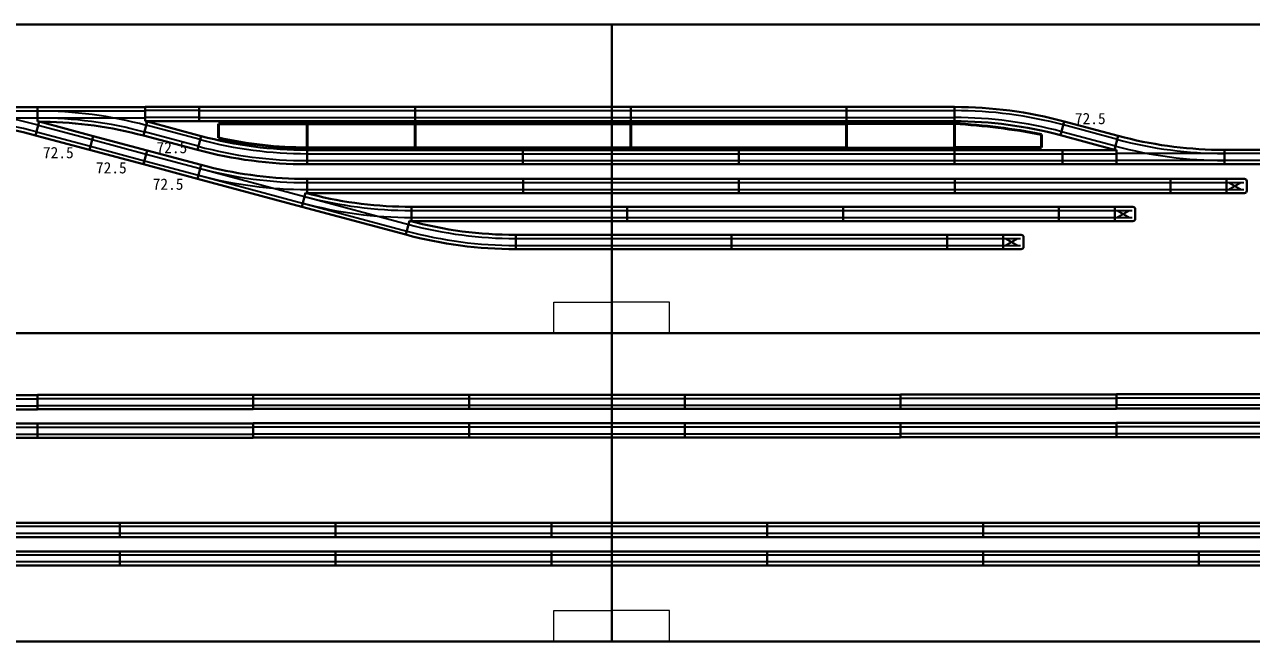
# Model space of a CAD drawing. Units: millimetres, scale not verified. Extents: x -3771 to 6012, y -4101 to 3321.
# Drawn here: x 450 to 2042, y -4101 to -3301 of the extents above; entities that cross this region are included whole.
import ezdxf
from ezdxf.enums import TextEntityAlignment as Align

# ---------------------------------------------------------------- set-up
doc = ezdxf.new("R2010")
doc.units = ezdxf.units.MM
doc.header["$LTSCALE"] = 8
for name, color, linetype, lineweight in [('0-0', 7, 'Continuous', 40), ('0-4', 7, 'Continuous', 40), ('0-7', 6, 'Continuous', 40), ('0-8', 7, 'Continuous', 40)]:
    doc.layers.add(name, color=color, linetype=linetype, lineweight=lineweight)
doc.styles.add('ＭＳ ゴシック', font='')
doc.styles.get('ＭＳ ゴシック').set_extended_font_data('MS Gothic')

msp = doc.modelspace()

# ---------------------------------------------------------------- linework, layer by layer
at = {"layer": '0-0'}
for p, q in [((573.724, -3946.717), (293.724, -3946.717)), ((853.724, -3946.717), (573.724, -3946.717)), ((573.724, -3965.217), (573.724, -3946.717)), ((573.724, -3965.217), (573.724, -3946.717)), ((1133.724, -3946.717), (853.724, -3946.717)), ((853.724, -3965.217), (853.724, -3946.717)), ((853.724, -3965.217), (853.724, -3946.717)), ((1413.724, -3946.717), (1133.724, -3946.717)), ((1133.724, -3965.217), (1133.724, -3946.717)), ((1133.724, -3965.217), (1133.724, -3946.717)), ((1693.724, -3946.717), (1413.724, -3946.717)), ((1413.724, -3965.217), (1413.724, -3946.717)), ((1413.724, -3965.217), (1413.724, -3946.717)), ((1973.724, -3946.717), (1693.724, -3946.717)), ((1693.724, -3965.217), (1693.724, -3946.717)), ((1693.724, -3965.217), (1693.724, -3946.717)), ((2253.724, -3946.717), (1973.724, -3946.717)), ((1973.724, -3965.217), (1973.724, -3946.717)), ((1973.724, -3965.217), (1973.724, -3946.717)), ((573.724, -3965.217), (293.724, -3965.217)), ((853.724, -3965.217), (573.724, -3965.217)), ((1133.724, -3965.217), (853.724, -3965.217)), ((1413.724, -3965.217), (1133.724, -3965.217)), ((1693.724, -3965.217), (1413.724, -3965.217)), ((1973.724, -3965.217), (1693.724, -3965.217)), ((2253.724, -3965.217), (1973.724, -3965.217)), ((573.724, -3983.717), (293.724, -3983.717)), ((853.724, -3983.717), (573.724, -3983.717)), ((573.724, -4002.217), (573.724, -3983.717)), ((573.724, -4002.217), (573.724, -3983.717)), ((1133.724, -3983.717), (853.724, -3983.717)), ((853.724, -4002.217), (853.724, -3983.717)), ((853.724, -4002.217), (853.724, -3983.717)), ((1413.724, -3983.717), (1133.724, -3983.717)), ((1133.724, -4002.217), (1133.724, -3983.717)), ((1133.724, -4002.217), (1133.724, -3983.717)), ((1693.724, -3983.717), (1413.724, -3983.717)), ((1413.724, -4002.217), (1413.724, -3983.717)), ((1413.724, -4002.217), (1413.724, -3983.717)), ((1973.724, -3983.717), (1693.724, -3983.717)), ((1693.724, -4002.217), (1693.724, -3983.717)), ((1693.724, -4002.217), (1693.724, -3983.717)), ((2253.724, -3983.717), (1973.724, -3983.717)), ((1973.724, -4002.217), (1973.724, -3983.717)), ((1973.724, -4002.217), (1973.724, -3983.717)), ((573.724, -4002.217), (293.724, -4002.217)), ((853.724, -4002.217), (573.724, -4002.217)), ((1133.724, -4002.217), (853.724, -4002.217)), ((1413.724, -4002.217), (1133.724, -4002.217)), ((1693.724, -4002.217), (1413.724, -4002.217)), ((1973.724, -4002.217), (1693.724, -4002.217)), ((2253.724, -4002.217), (1973.724, -4002.217))]:
    msp.add_line(p, q, dxfattribs=at)
at = {"layer": '0-0', "color": 2, "lineweight": 35}
for p, q in [((573.724, -3951.467), (293.724, -3951.467)), ((573.724, -3960.467), (293.724, -3960.467)), ((853.724, -3951.467), (573.724, -3951.467)), ((853.724, -3960.467), (573.724, -3960.467)), ((1133.724, -3951.467), (853.724, -3951.467)), ((1133.724, -3960.467), (853.724, -3960.467)), ((1413.724, -3951.467), (1133.724, -3951.467)), ((1413.724, -3960.467), (1133.724, -3960.467)), ((1693.724, -3951.467), (1413.724, -3951.467)), ((1693.724, -3960.467), (1413.724, -3960.467)), ((1973.724, -3951.467), (1693.724, -3951.467)), ((1973.724, -3960.467), (1693.724, -3960.467)), ((2253.724, -3951.467), (1973.724, -3951.467)), ((2253.724, -3960.467), (1973.724, -3960.467)), ((573.724, -3988.467), (293.724, -3988.467)), ((853.724, -3988.467), (573.724, -3988.467)), ((1133.724, -3988.467), (853.724, -3988.467)), ((1413.724, -3988.467), (1133.724, -3988.467)), ((1693.724, -3988.467), (1413.724, -3988.467)), ((1973.724, -3988.467), (1693.724, -3988.467)), ((2253.724, -3988.467), (1973.724, -3988.467))]:
    msp.add_line(p, q, dxfattribs=at)
msp.add_lwpolyline([(3933.724, -3997.467), (3653.724, -3997.467), (3373.724, -3997.467), (3093.724, -3997.467), (2813.724, -3997.467), (2533.724, -3997.467), (2253.724, -3997.467), (1973.724, -3997.467), (1693.724, -3997.467), (1413.724, -3997.467), (1133.724, -3997.467), (853.724, -3997.467), (573.724, -3997.467), (293.724, -3997.467)], dxfattribs=at)
at = {"layer": '0-4'}
for p, q in [((326.794, -3407.584), (466.794, -3407.584)), ((466.794, -3426.084), (466.794, -3407.584)), ((466.794, -3426.084), (466.794, -3407.584)), ((466.794, -3426.4), (466.794, -3407.9)), ((466.794, -3407.9), (606.794, -3407.9)), ((606.743, -3407.452), (606.743, -3425.952)), ((676.743, -3407.452), (606.743, -3407.452)), ((676.743, -3425.952), (676.743, -3407.452)), ((676.743, -3407.452), (956.743, -3407.452)), ((676.743, -3425.952), (676.743, -3407.452)), ((676.743, -3407.452), (676.743, -3425.952)), ((956.743, -3425.952), (956.743, -3407.452)), ((956.743, -3407.452), (1236.743, -3407.452)), ((956.743, -3425.952), (956.743, -3407.452)), ((1236.743, -3425.952), (1236.743, -3407.452)), ((1236.743, -3407.452), (1516.743, -3407.452)), ((1236.743, -3425.952), (1236.743, -3407.452)), ((1516.743, -3425.952), (1516.743, -3407.452)), ((1516.743, -3425.952), (1516.743, -3407.452)), ((1516.743, -3407.452), (1516.743, -3425.952)), ((1516.743, -3407.452), (1656.743, -3407.452)), ((1656.743, -3407.452), (1656.743, -3425.952)), ((1656.743, -3407.452), (1656.743, -3425.952)), ((469.188, -3426.4), (464.4, -3444.269)), ((464.4, -3444.269), (469.188, -3426.4)), ((469.188, -3426.4), (464.4, -3444.269)), ((469.188, -3426.4), (466.794, -3426.084)), ((466.794, -3426.4), (475.164, -3426.532)), ((469.188, -3426.4), (539.218, -3445.164)), ((604.299, -3444.269), (609.087, -3426.4)), ((609.188, -3426.715), (604.4, -3444.584)), ((676.743, -3425.952), (606.743, -3425.952)), ((609.188, -3426.715), (606.794, -3426.4)), ((679.117, -3445.164), (609.087, -3426.4)), ((676.743, -3425.952), (956.743, -3425.952)), ((956.743, -3425.952), (1236.743, -3425.952)), ((1236.743, -3425.952), (1516.743, -3425.952)), ((1516.743, -3425.952), (1656.743, -3425.952)), ((1799.158, -3426.201), (1794.37, -3444.071)), ((1799.158, -3426.201), (1794.37, -3444.071)), ((1799.158, -3426.201), (1794.37, -3444.071)), ((1869.188, -3444.965), (1799.158, -3426.201)), ((464.4, -3444.269), (534.43, -3463.034)), ((539.218, -3445.164), (534.43, -3463.034)), ((539.218, -3445.164), (534.43, -3463.034)), ((539.218, -3445.164), (609.248, -3463.928)), ((674.329, -3463.034), (604.299, -3444.269)), ((674.329, -3463.034), (679.117, -3445.164)), ((674.329, -3463.034), (679.117, -3445.164)), ((1864.4, -3462.835), (1794.37, -3444.071)), ((1864.4, -3462.835), (1869.188, -3444.965)), ((1869.188, -3444.965), (1864.4, -3462.835)), ((534.43, -3463.034), (604.46, -3481.798)), ((609.248, -3463.928), (604.46, -3481.798)), ((609.248, -3463.928), (604.46, -3481.798)), ((609.248, -3463.928), (679.277, -3482.693)), ((816.744, -3481.783), (816.744, -3463.283)), ((956.744, -3463.283), (816.744, -3463.283)), ((816.744, -3481.783), (816.744, -3463.283)), ((816.744, -3463.283), (1096.744, -3463.283)), ((816.744, -3463.283), (816.744, -3481.783)), ((1096.744, -3463.283), (1096.744, -3481.783)), ((1096.744, -3463.283), (1376.744, -3463.283)), ((1096.744, -3463.283), (1096.744, -3481.783)), ((1376.744, -3463.283), (1376.744, -3481.783)), ((1376.744, -3463.283), (1656.744, -3463.283)), ((1376.744, -3463.283), (1376.744, -3481.783)), ((1656.744, -3463.283), (1656.744, -3481.783)), ((1656.744, -3463.283), (1656.744, -3481.783)), ((1656.744, -3463.283), (1656.744, -3481.783)), ((1656.744, -3463.283), (1796.744, -3463.283)), ((1796.744, -3463.283), (1796.744, -3481.783)), ((1796.744, -3463.283), (1796.744, -3481.783)), ((1796.744, -3463.283), (1866.744, -3463.283)), ((1796.744, -3463.283), (1796.744, -3481.783)), ((1864.4, -3462.835), (1866.794, -3463.15)), ((1866.743, -3481.452), (1866.743, -3462.952)), ((1866.794, -3463.15), (1866.794, -3481.65)), ((1866.794, -3463.15), (1866.794, -3481.65)), ((2006.794, -3463.15), (1998.425, -3463.018)), ((2286.794, -3463.084), (2006.794, -3463.084)), ((2006.794, -3481.584), (2006.794, -3463.084)), ((2006.794, -3463.15), (2006.794, -3481.65)), ((2006.794, -3463.15), (2006.794, -3481.65)), ((604.46, -3481.798), (674.489, -3500.562)), ((679.277, -3482.693), (674.489, -3500.562)), ((679.277, -3482.693), (674.489, -3500.562)), ((679.277, -3482.693), (687.396, -3484.731)), ((816.744, -3481.783), (1096.744, -3481.783)), ((1096.744, -3481.783), (1376.744, -3481.783)), ((1376.744, -3481.783), (1656.744, -3481.783)), ((1656.744, -3481.783), (1796.744, -3481.783)), ((1796.744, -3481.783), (1866.744, -3481.783)), ((2006.794, -3481.65), (1866.794, -3481.65)), ((2286.794, -3481.584), (2006.794, -3481.584)), ((674.489, -3500.562), (809.719, -3536.797)), ((816.901, -3519.243), (816.901, -3500.743)), ((816.901, -3500.743), (1096.901, -3500.743)), ((816.901, -3500.743), (816.901, -3519.243)), ((1096.901, -3500.743), (1096.901, -3519.243)), ((1096.901, -3500.743), (1376.901, -3500.743)), ((1096.901, -3500.743), (1096.901, -3519.243)), ((1376.901, -3500.743), (1376.901, -3519.243)), ((1376.901, -3500.743), (1656.901, -3500.743)), ((1376.901, -3500.743), (1376.901, -3519.243)), ((1656.901, -3500.743), (1936.901, -3500.743)), ((1656.901, -3500.743), (1656.901, -3519.243)), ((1936.901, -3500.743), (1936.901, -3519.243)), ((1936.901, -3500.743), (1936.901, -3519.243)), ((1936.901, -3500.743), (2032.901, -3500.743)), ((2009.401, -3500.743), (2009.401, -3519.243)), ((2035.901, -3503.743), (2035.901, -3516.243)), ((814.507, -3518.927), (809.719, -3536.797)), ((809.719, -3536.797), (814.507, -3518.927)), ((814.507, -3518.927), (809.719, -3536.797)), ((816.901, -3519.243), (814.507, -3518.927)), ((814.507, -3518.927), (822.625, -3520.966)), ((816.901, -3519.243), (1096.901, -3519.243)), ((1096.901, -3519.243), (1376.901, -3519.243)), ((1376.901, -3519.243), (1656.901, -3519.243)), ((1656.901, -3519.243), (1936.901, -3519.243)), ((1936.901, -3519.243), (2032.901, -3519.243)), ((809.719, -3536.797), (944.948, -3573.032)), ((952.131, -3536.977), (952.131, -3555.477)), ((952.131, -3555.477), (952.131, -3536.977)), ((1232.131, -3536.977), (1232.131, -3555.477)), ((1232.131, -3536.977), (1512.131, -3536.977)), ((1232.131, -3536.977), (1232.131, -3555.477)), ((1512.131, -3536.977), (1792.131, -3536.977)), ((1512.131, -3536.977), (1512.131, -3555.477)), ((1792.131, -3536.977), (1792.131, -3555.477)), ((1792.131, -3536.977), (1792.131, -3555.477)), ((1792.131, -3536.977), (1888.131, -3536.977)), ((1864.631, -3536.977), (1864.631, -3555.477)), ((1891.131, -3539.977), (1891.131, -3552.477)), ((949.737, -3555.162), (944.948, -3573.032)), ((944.948, -3573.032), (949.737, -3555.162)), ((952.131, -3555.477), (949.737, -3555.162)), ((952.131, -3555.477), (1232.131, -3555.477)), ((1232.131, -3555.477), (1512.131, -3555.477)), ((1512.131, -3555.477), (1792.131, -3555.477)), ((1792.131, -3555.477), (1888.131, -3555.477)), ((1087.364, -3573.281), (1087.364, -3591.781)), ((1367.364, -3573.281), (1647.364, -3573.281)), ((1367.364, -3573.281), (1367.364, -3591.781)), ((1647.364, -3573.281), (1647.364, -3591.781)), ((1647.364, -3573.281), (1647.364, -3591.781)), ((1647.364, -3573.281), (1743.364, -3573.281)), ((1719.864, -3573.281), (1719.864, -3591.781)), ((1746.364, -3576.281), (1746.364, -3588.781)), ((1087.364, -3591.781), (1367.364, -3591.781)), ((1367.364, -3591.781), (1647.364, -3591.781)), ((1647.364, -3591.781), (1743.364, -3591.781))]:
    msp.add_line(p, q, dxfattribs=at)
at = {"layer": '0-4', "color": 2, "lineweight": 35}
for p, q in [((326.794, -3412.334), (466.794, -3412.334)), ((326.794, -3421.334), (466.794, -3421.334)), ((466.794, -3412.65), (606.794, -3412.65)), ((466.794, -3421.65), (606.794, -3421.65)), ((676.743, -3412.202), (606.743, -3412.202)), ((676.743, -3421.202), (606.743, -3421.202)), ((676.743, -3412.202), (956.743, -3412.202)), ((676.743, -3421.202), (956.743, -3421.202)), ((956.743, -3412.202), (1236.743, -3412.202)), ((956.743, -3421.202), (1236.743, -3421.202)), ((1236.743, -3412.202), (1516.743, -3412.202)), ((1236.743, -3421.202), (1516.743, -3421.202)), ((1516.743, -3412.202), (1656.743, -3412.202)), ((1516.743, -3421.202), (1656.743, -3421.202)), ((467.959, -3430.988), (537.989, -3449.752)), ((677.887, -3449.752), (607.858, -3430.988)), ((1867.959, -3449.554), (1797.929, -3430.789)), ((465.63, -3439.681), (535.659, -3458.445)), ((537.989, -3449.752), (608.018, -3468.516)), ((675.558, -3458.445), (605.528, -3439.681)), ((1865.629, -3458.247), (1795.6, -3439.483)), ((535.659, -3458.445), (605.689, -3477.21)), ((608.018, -3468.516), (678.048, -3487.281)), ((816.744, -3468.033), (1096.744, -3468.033)), ((1096.744, -3468.033), (1376.744, -3468.033)), ((1376.744, -3468.033), (1656.744, -3468.033)), ((1656.744, -3468.033), (1796.744, -3468.033)), ((1796.744, -3468.033), (1866.744, -3468.033)), ((2006.794, -3467.9), (1866.794, -3467.9)), ((2286.794, -3467.834), (2006.794, -3467.834)), ((605.689, -3477.21), (675.719, -3495.974)), ((816.744, -3477.033), (1096.744, -3477.033)), ((1096.744, -3477.033), (1376.744, -3477.033)), ((1376.744, -3477.033), (1656.744, -3477.033)), ((1656.744, -3477.033), (1796.744, -3477.033)), ((1796.744, -3477.033), (1866.744, -3477.033)), ((2006.794, -3476.9), (1866.794, -3476.9)), ((2286.794, -3476.834), (2006.794, -3476.834)), ((675.719, -3495.974), (810.948, -3532.209)), ((678.048, -3487.281), (813.278, -3523.516)), ((816.901, -3505.493), (1096.901, -3505.493)), ((816.901, -3514.493), (1096.901, -3514.493)), ((1096.901, -3505.493), (1376.901, -3505.493)), ((1096.901, -3514.493), (1376.901, -3514.493)), ((1376.901, -3505.493), (1656.901, -3505.493)), ((1376.901, -3514.493), (1656.901, -3514.493)), ((1656.901, -3505.493), (1936.901, -3505.493)), ((1656.901, -3514.493), (1936.901, -3514.493)), ((1936.901, -3505.493), (2031.99, -3505.493)), ((1936.901, -3514.493), (2031.99, -3514.493)), ((2012.401, -3514.493), (2027.99, -3505.493)), ((2012.401, -3505.493), (2027.99, -3514.493)), ((810.948, -3532.209), (946.178, -3568.444)), ((813.278, -3523.516), (948.507, -3559.75)), ((952.131, -3541.727), (1232.131, -3541.727)), ((1232.131, -3541.727), (1512.131, -3541.727)), ((1512.131, -3541.727), (1792.131, -3541.727)), ((1792.131, -3541.727), (1887.219, -3541.727)), ((1867.631, -3550.727), (1883.219, -3541.727)), ((1867.631, -3541.727), (1883.219, -3550.727)), ((952.131, -3550.727), (1232.131, -3550.727)), ((1232.131, -3550.727), (1512.131, -3550.727)), ((1512.131, -3550.727), (1792.131, -3550.727)), ((1792.131, -3550.727), (1887.219, -3550.727)), ((1087.364, -3578.031), (1367.364, -3578.031)), ((1367.364, -3578.031), (1647.364, -3578.031)), ((1647.364, -3578.031), (1742.452, -3578.031)), ((1722.864, -3587.031), (1738.452, -3578.031)), ((1722.864, -3578.031), (1738.452, -3587.031)), ((1087.364, -3587.031), (1367.364, -3587.031)), ((1367.364, -3587.031), (1647.364, -3587.031)), ((1647.364, -3587.031), (1742.452, -3587.031))]:
    msp.add_line(p, q, dxfattribs=at)
at = {"layer": '0-4', "color": 5, "lineweight": 50}
for p, q in [((701.744, -3447.626), (701.744, -3429.283)), ((816.744, -3429.283), (701.744, -3429.283)), ((816.744, -3463.283), (816.744, -3426.283)), ((816.744, -3426.283), (816.744, -3463.283)), ((816.744, -3429.283), (956.744, -3429.283)), ((956.744, -3426.283), (956.744, -3463.283)), ((956.744, -3463.283), (956.744, -3426.283)), ((956.744, -3429.283), (1236.744, -3429.283)), ((1236.744, -3463.283), (1236.744, -3426.283)), ((1236.744, -3463.283), (1236.744, -3426.283)), ((1236.744, -3429.283), (1516.744, -3429.283)), ((1516.744, -3426.283), (1516.744, -3463.283)), ((1516.744, -3428.783), (1656.744, -3428.783)), ((1656.743, -3425.952), (1656.743, -3462.952)), ((1656.744, -3426.283), (1656.744, -3463.283)), ((1769.743, -3442.952), (1769.743, -3459.952)), ((956.744, -3460.283), (816.744, -3460.283)), ((1236.744, -3460.283), (956.744, -3460.283)), ((1516.744, -3460.283), (1236.744, -3460.283)), ((1656.744, -3460.783), (1516.744, -3460.783)), ((1656.743, -3459.952), (1769.743, -3459.952))]:
    msp.add_line(p, q, dxfattribs=at)
at = {"layer": '0-4'}
for points in [[(1516.744, -3463.283), (1236.744, -3463.283), (956.744, -3463.283)], [(952.131, -3555.477), (952.131, -3536.977), (1232.131, -3536.977)], [(1087.364, -3591.781), (1087.364, -3573.281), (1367.364, -3573.281)]]:
    msp.add_lwpolyline(points, dxfattribs=at)
at = {"layer": '0-4', "color": 2, "lineweight": 35}
for centre, radius, start, end in [((326.773, -3957.9), 545.5, 75, 89.9978), ((326.773, -3957.9), 536.5, 75, 89.9978), ((466.773, -3958.215), 545.5, 75, 89.9978), ((466.773, -3958.215), 536.5, 75, 89.9978), ((1656.743, -3957.702), 545.5, 75, 90), ((1656.743, -3957.702), 536.5, 75, 90), ((816.744, -2931.533), 536.5, 255, 270), ((2006.815, -2931.334), 536.5, 255, 269.9978), ((816.744, -2931.533), 545.5, 255, 270), ((2006.815, -2931.334), 545.5, 255, 269.9978), ((816.901, -2968.993), 545.5, 255.0022, 270), ((816.901, -2968.993), 536.5, 255.0022, 270), ((952.131, -3005.227), 545.5, 255.0022, 270), ((952.131, -3005.227), 536.5, 255.0022, 270), ((1087.364, -3041.531), 536.5, 255, 270), ((1087.364, -3041.531), 545.5, 255, 270)]:
    msp.add_arc(centre, radius, start, end, dxfattribs=at)
at = {"layer": '0-4'}
for centre, radius, start, end in [((1656.743, -3957.702), 550.25, 75, 90), ((326.773, -3957.9), 531.75, 75, 89.09592), ((466.773, -3958.215), 531.75, 75, 89.09592), ((1656.743, -3957.702), 531.75, 75, 90), ((816.744, -2931.533), 531.75, 255, 270), ((2006.815, -2931.334), 531.75, 255, 269.09592), ((816.744, -2931.533), 550.25, 255, 270), ((816.901, -2968.993), 531.75, 255.90408, 270), ((2032.901, -3503.743), 3, 0, 90), ((2032.901, -3516.243), 3, 270, 0), ((952.131, -3005.227), 531.75, 255.90408, 270), ((1888.131, -3539.977), 3, 0, 90), ((1087.364, -3041.531), 531.75, 255, 270), ((1888.131, -3552.477), 3, 270, 0), ((1087.364, -3041.531), 550.25, 255, 270), ((1743.364, -3576.281), 3, 0, 90), ((1743.364, -3588.781), 3, 270, 0)]:
    msp.add_arc(centre, radius, start, end, dxfattribs=at)
at = {"layer": '0-4', "color": 5, "lineweight": 50}
for centre, radius, start, end in [((1602.78, -4327.55), 900.217, 79.31145, 86.56334), ((816.745, -2931.513), 528.77, 257.43839, 269.9998)]:
    msp.add_arc(centre, radius, start, end, dxfattribs=at)
at = {"layer": '0-7'}
for p, q in [((-588.005, -3300.563), (6010.995, -3300.563)), ((1211.995, -4100.563), (1211.995, -3300.563)), ((-588.005, -3700.563), (6011.995, -3700.563)), ((-588.005, -4100.563), (4011.995, -4100.563))]:
    msp.add_line(p, q, dxfattribs=at)
at = {"layer": '0-7', "color": 4, "lineweight": 18}
for points in [[(1136.995, -3700.563), (1136.995, -3660.563), (1211.995, -3660.563)], [(1286.995, -3700.563), (1286.995, -3660.563), (1211.995, -3660.563)], [(1136.995, -4100.563), (1136.995, -4060.563), (1211.995, -4060.563)], [(1286.995, -4100.563), (1286.995, -4060.563), (1211.995, -4060.563)]]:
    msp.add_lwpolyline(points, dxfattribs=at)
at = {"layer": '0-8'}
for p, q in [((186.794, -3781.079), (466.794, -3781.079)), ((466.794, -3799.33), (466.794, -3780.83)), ((466.794, -3780.83), (746.794, -3780.83)), ((746.794, -3799.082), (746.794, -3780.582)), ((746.794, -3780.582), (1026.794, -3780.582)), ((1026.794, -3799.082), (1026.794, -3780.582)), ((1026.794, -3780.582), (1306.794, -3780.582)), ((1306.794, -3799.082), (1306.794, -3780.582)), ((1306.794, -3780.582), (1586.794, -3780.582)), ((1586.794, -3798.833), (1586.794, -3780.333)), ((1586.794, -3780.333), (1866.794, -3780.333)), ((1866.794, -3798.584), (1866.794, -3780.084)), ((1866.794, -3780.084), (2146.794, -3780.084)), ((186.794, -3799.579), (466.794, -3799.579)), ((466.794, -3799.33), (746.794, -3799.33)), ((746.794, -3799.082), (1026.794, -3799.082)), ((1026.794, -3799.082), (1306.794, -3799.082)), ((1306.794, -3799.082), (1586.794, -3799.082)), ((1586.794, -3798.833), (1866.794, -3798.833)), ((1866.794, -3798.584), (2146.794, -3798.584)), ((186.794, -3818.079), (466.794, -3818.079)), ((466.794, -3817.83), (746.794, -3817.83)), ((466.794, -3836.579), (466.794, -3818.079)), ((746.794, -3817.582), (1026.794, -3817.582)), ((746.794, -3836.33), (746.794, -3817.83)), ((1026.794, -3817.582), (1306.794, -3817.582)), ((1026.794, -3836.33), (1026.794, -3817.83)), ((1306.794, -3817.582), (1586.794, -3817.582)), ((1306.794, -3836.33), (1306.794, -3817.83)), ((1586.794, -3817.333), (1866.794, -3817.333)), ((1586.794, -3836.082), (1586.794, -3817.582)), ((1866.794, -3817.084), (2146.794, -3817.084)), ((1866.794, -3835.833), (1866.794, -3817.333)), ((466.794, -3836.33), (746.794, -3836.33)), ((746.794, -3836.082), (1026.794, -3836.082)), ((1026.794, -3836.082), (1306.794, -3836.082)), ((1306.794, -3836.082), (1586.794, -3836.082)), ((1586.794, -3835.833), (1866.794, -3835.833)), ((1866.794, -3835.584), (2146.794, -3835.584)), ((186.794, -3836.579), (466.794, -3836.579))]:
    msp.add_line(p, q, dxfattribs=at)
at = {"layer": '0-8', "color": 2, "lineweight": 35}
for p, q in [((186.794, -3785.829), (466.794, -3785.829)), ((466.794, -3785.58), (746.794, -3785.58)), ((746.794, -3785.332), (1026.794, -3785.332)), ((1026.794, -3785.332), (1306.794, -3785.332)), ((1306.794, -3785.332), (1586.794, -3785.332)), ((1586.794, -3785.083), (1866.794, -3785.083)), ((1866.794, -3784.834), (2146.794, -3784.834)), ((186.794, -3794.829), (466.794, -3794.829)), ((466.794, -3794.58), (746.794, -3794.58)), ((746.794, -3794.332), (1026.794, -3794.332)), ((1026.794, -3794.332), (1306.794, -3794.332)), ((1306.794, -3794.332), (1586.794, -3794.332)), ((1586.794, -3794.083), (1866.794, -3794.083)), ((1866.794, -3793.834), (2146.794, -3793.834)), ((186.794, -3822.829), (466.794, -3822.829)), ((186.794, -3831.829), (466.794, -3831.829)), ((466.794, -3822.58), (746.794, -3822.58)), ((466.794, -3831.58), (746.794, -3831.58)), ((746.794, -3822.332), (1026.794, -3822.332)), ((746.794, -3831.332), (1026.794, -3831.332)), ((1026.794, -3822.332), (1306.794, -3822.332)), ((1026.794, -3831.332), (1306.794, -3831.332)), ((1306.794, -3822.332), (1586.794, -3822.332)), ((1306.794, -3831.332), (1586.794, -3831.332)), ((1586.794, -3822.083), (1866.794, -3822.083)), ((1586.794, -3831.083), (1866.794, -3831.083)), ((1866.794, -3821.834), (2146.794, -3821.834)), ((1866.794, -3830.834), (2146.794, -3830.834))]:
    msp.add_line(p, q, dxfattribs=at)

# ---------------------------------------------------------------- texts
at = {"layer": '0-4', "style": 'ＭＳ ゴシック'}
for p in [(1812.878, -3434.15), (621.295, -3471.797), (473.983, -3478.344), (542.729, -3497.985), (616.384, -3519.263)]:
    msp.add_text('72.5', height=14.66, dxfattribs=at).set_placement(p, align=Align.BOTTOM_LEFT)

doc.saveas('drawing.dxf')
